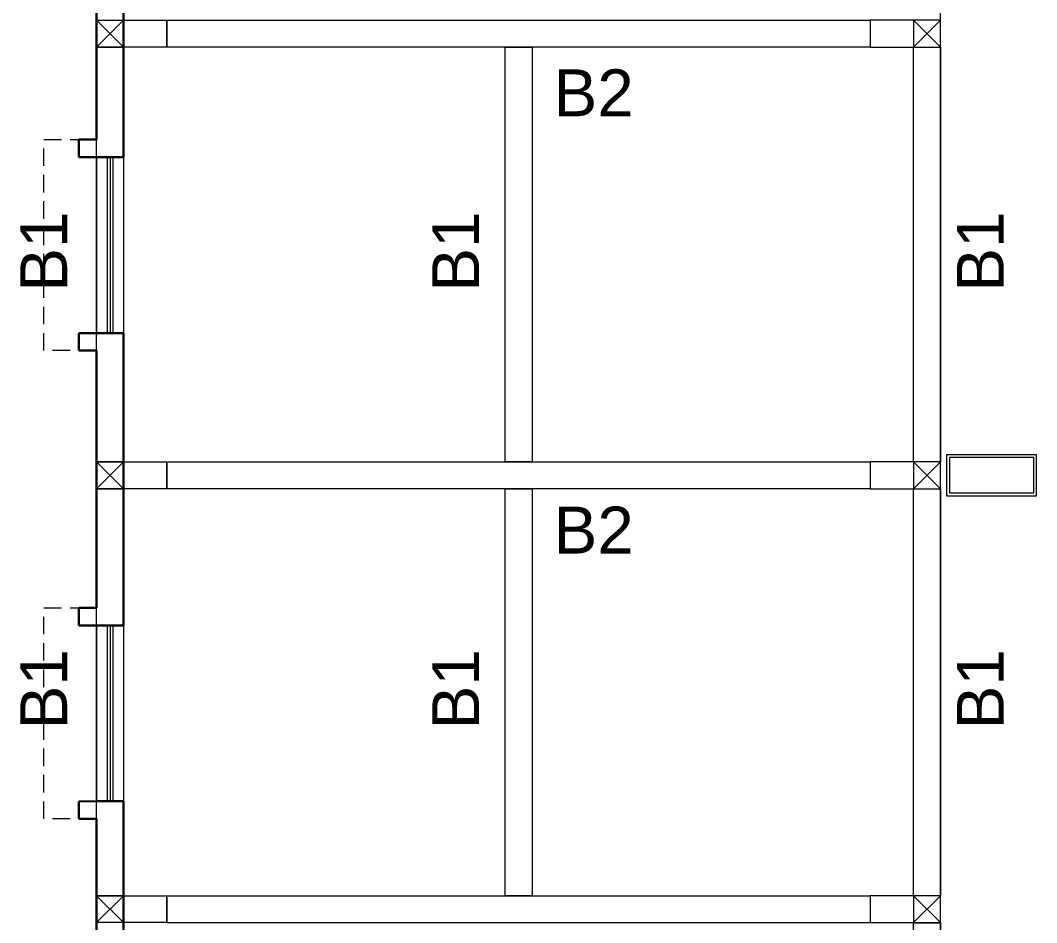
# Model space of a CAD drawing. Header units: inches. Extents: x -605 to 2991212, y -2872845 to 0.
# Drawn here: x 2766305 to 2774975, y -2503726 to -2496030 of the extents above; entities that cross this region are included whole.
import ezdxf
from ezdxf.enums import TextEntityAlignment as Align

# ---------------------------------------------------------------- set-up
doc = ezdxf.new("R2010")
doc.units = ezdxf.units.IN
doc.header["$LTSCALE"] = 600
doc.header["$MEASUREMENT"] = 0
doc.linetypes.add('DASHED2', pattern=[0.375, 0.25, -0.125])
for name, color, linetype, lineweight in [('GB', 6, 'Continuous', 20), ('rRCC 2', 40, 'Continuous', 15), ('WALLS', 7, 'Continuous', 30)]:
    doc.layers.add(name, color=color, linetype=linetype, lineweight=lineweight)
doc.layers.add('window', color=7, linetype='Continuous', lineweight=15, true_color=0x735461)
doc.styles.get("Standard").update_dxf_attribs({"font": 'arial.ttf'})

# ---------------------------------------------------------------- blocks, each defined once
blk = doc.blocks.new('45B')
at = {"color": 8, "linetype": 'DASHED2'}
for p, q in [((2170236.7, -2821683.1), (2170236.7, -2819882.9)), ((2170236.7, -2819882.9), (2170686.7, -2819882.9)), ((2170686.7, -2821683.1), (2170236.7, -2821683.1)), ((2170236.7, -2825677.1), (2170236.7, -2823876.9)), ((2170236.7, -2823876.9), (2170686.7, -2823876.9)), ((2170686.7, -2825677.1), (2170236.7, -2825677.1))]:
    blk.add_line(p, q, dxfattribs=at)
at = {"color": 3, "linetype": 'ByBlock'}
blk.add_lwpolyline([(2177936.7, -2822920.4), (2178706.7, -2822920.4), (2178706.7, -2822570.4), (2177936.7, -2822570.4)], close=True, dxfattribs=at)
at = {"color": 2, "linetype": 'ByBlock'}
blk.add_lwpolyline([(2177961.7, -2822895.4), (2178681.7, -2822895.4), (2178681.7, -2822595.4), (2177961.7, -2822595.4)], close=True, dxfattribs=at)
at = {"layer": 'rRCC 2', "color": 6}
for p, q in [((2170686.7, -2818865.9), (2170916.7, -2819095.9)), ((2170686.7, -2819095.9), (2170916.7, -2818865.9)), ((2177886.7, -2818865.9), (2177656.7, -2819095.9)), ((2177886.7, -2819095.9), (2177656.7, -2818865.9)), ((2170686.7, -2822630.4), (2170916.7, -2822860.4)), ((2170686.7, -2822860.4), (2170916.7, -2822630.4)), ((2177886.7, -2822630.4), (2177656.7, -2822860.4)), ((2177886.7, -2822860.4), (2177656.7, -2822630.4)), ((2170686.7, -2826331.9), (2170916.7, -2826561.9)), ((2170686.7, -2826561.9), (2170916.7, -2826331.9)), ((2177886.7, -2826331.9), (2177656.7, -2826561.9)), ((2177886.7, -2826561.9), (2177656.7, -2826331.9))]:
    blk.add_line(p, q, dxfattribs=at)
for points in [[(2170686.7, -2819095.9), (2170686.7, -2818865.9), (2171286.7, -2818865.9), (2171286.7, -2819095.9)], [(2170686.7, -2818865.9), (2170916.7, -2818865.9), (2170916.7, -2819095.9), (2170686.7, -2819095.9)], [(2177886.7, -2819095.9), (2177886.7, -2818865.9), (2177286.7, -2818865.9), (2177286.7, -2819095.9)], [(2177886.7, -2818865.9), (2177656.7, -2818865.9), (2177656.7, -2819095.9), (2177886.7, -2819095.9)], [(2170686.7, -2822860.4), (2170686.7, -2822630.4), (2171286.7, -2822630.4), (2171286.7, -2822860.4)], [(2170686.7, -2822630.4), (2170916.7, -2822630.4), (2170916.7, -2822860.4), (2170686.7, -2822860.4)], [(2177886.7, -2822860.4), (2177886.7, -2822630.4), (2177286.7, -2822630.4), (2177286.7, -2822860.4)], [(2177886.7, -2822630.4), (2177656.7, -2822630.4), (2177656.7, -2822860.4), (2177886.7, -2822860.4)], [(2170686.7, -2826561.9), (2170686.7, -2826331.9), (2171286.7, -2826331.9), (2171286.7, -2826561.9)], [(2170686.7, -2826331.9), (2170916.7, -2826331.9), (2170916.7, -2826561.9), (2170686.7, -2826561.9)], [(2177886.7, -2826561.9), (2177886.7, -2826331.9), (2177286.7, -2826331.9), (2177286.7, -2826561.9)], [(2177886.7, -2826331.9), (2177656.7, -2826331.9), (2177656.7, -2826561.9), (2177886.7, -2826561.9)]]:
    blk.add_lwpolyline(points, close=True, dxfattribs=at)
at = {"layer": 'WALLS', "color": 8, "linetype": 'ByBlock'}
for p, q in [((2170916.7, -2817538.9), (2170916.7, -2820032.9)), ((2170686.7, -2817689.1), (2170686.7, -2819882.9)), ((2170536.7, -2820032.9), (2170536.7, -2819882.9)), ((2170536.7, -2819882.9), (2170686.7, -2819882.9)), ((2170686.7, -2820032.9), (2170536.7, -2820032.9)), ((2170686.7, -2820032.9), (2170916.7, -2820032.9)), ((2170686.7, -2820032.9), (2170916.7, -2820032.9)), ((2170686.7, -2821532.9), (2170536.7, -2821533.1)), ((2170536.7, -2821533.1), (2170536.7, -2821683.1)), ((2170686.7, -2821532.9), (2170916.7, -2821532.9)), ((2170916.7, -2821532.9), (2170916.7, -2824026.9)), ((2170536.7, -2821683.1), (2170686.7, -2821683.1)), ((2170686.7, -2821683.1), (2170686.7, -2823876.9)), ((2170536.7, -2824026.9), (2170536.7, -2823876.9)), ((2170536.7, -2823876.9), (2170686.7, -2823876.9)), ((2170686.7, -2824026.9), (2170536.7, -2824026.9)), ((2170686.7, -2824026.9), (2170916.7, -2824026.9)), ((2170686.7, -2824026.9), (2170916.7, -2824026.9)), ((2170686.7, -2825526.9), (2170536.7, -2825527.1)), ((2170536.7, -2825527.1), (2170536.7, -2825677.1)), ((2170686.7, -2825526.9), (2170916.7, -2825526.9)), ((2170916.7, -2825526.9), (2170916.7, -2828020.9)), ((2170536.7, -2825677.1), (2170686.7, -2825677.1)), ((2170686.7, -2825677.1), (2170686.7, -2827870.9))]:
    blk.add_line(p, q, dxfattribs=at)
at = {"layer": 'window', "color": 8, "linetype": 'ByBlock'}
for p, q in [((2177886.7, -2834800.4), (2177886.7, -2810214.9)), ((2170686.7, -2820032.9), (2170686.7, -2821532.9)), ((2170776.7, -2820032.9), (2170776.7, -2821532.9)), ((2170801.7, -2820032.9), (2170801.7, -2821532.9)), ((2170826.7, -2820032.9), (2170826.7, -2821532.9)), ((2170916.7, -2820032.9), (2170916.7, -2821532.9)), ((2170686.7, -2824026.9), (2170686.7, -2825526.9)), ((2170776.7, -2824026.9), (2170776.7, -2825526.9)), ((2170801.7, -2824026.9), (2170801.7, -2825526.9)), ((2170826.7, -2824026.9), (2170826.7, -2825526.9)), ((2170916.7, -2824026.9), (2170916.7, -2825526.9))]:
    blk.add_line(p, q, dxfattribs=at)

msp = doc.modelspace()

# ---------------------------------------------------------------- linework, layer by layer
at = {"layer": 'GB', "color": 1}
for points in [[(2767554.6, -2496030.1), (2773554.7, -2496030.1), (2773554.7, -2496260.1), (2767554.6, -2496260.1)], [(2766954.6, -2496260.1), (2767184.6, -2496260.1), (2767184.6, -2499794.6), (2766954.6, -2499794.6)], [(2770439.6, -2496260.1), (2770669.6, -2496260.1), (2770669.6, -2499794.6), (2770439.6, -2499794.6)], [(2773924.7, -2496260.1), (2774154.7, -2496260.1), (2774154.7, -2499794.6), (2773924.7, -2499794.6)], [(2767554.6, -2499794.6), (2773554.7, -2499794.6), (2773554.7, -2500024.6), (2767554.6, -2500024.6)], [(2766954.6, -2500024.6), (2767184.6, -2500024.6), (2767184.6, -2503496.2), (2766954.6, -2503496.2)], [(2770439.6, -2500024.6), (2770669.6, -2500024.6), (2770669.6, -2503496.2), (2770439.6, -2503496.2)], [(2773924.7, -2500024.6), (2774154.7, -2500024.6), (2774154.7, -2503496.2), (2773924.7, -2503496.2)], [(2767554.6, -2503496.2), (2773554.7, -2503496.2), (2773554.7, -2503726.2), (2767554.6, -2503726.2)], [(2773924.7, -2503726.2), (2774154.7, -2503726.2), (2774154.7, -2507194.6), (2773924.7, -2507194.6)]]:
    msp.add_lwpolyline(points, close=True, dxfattribs=at)

# ---------------------------------------------------------------- block references
msp.add_blockref('45B', (596267.9, 322835.8), dxfattribs=at)

# ---------------------------------------------------------------- texts
at = {"layer": 'rRCC 2'}
for p in [(2771195.6, -2496648.4), (2771195.6, -2500377.8)]:
    msp.add_text('B2', height=400, dxfattribs=at).set_placement(p, align=Align.MIDDLE_CENTER)
for p in [(2766504.6, -2498002.5), (2770018.5, -2498002.5), (2774494.4, -2498002.5), (2766504.6, -2501735.5), (2770018.5, -2501735.5), (2774494.4, -2501735.5)]:
    msp.add_text('B1', height=400, rotation=90, dxfattribs=at).set_placement(p, align=Align.MIDDLE_CENTER)

doc.saveas('drawing.dxf')
